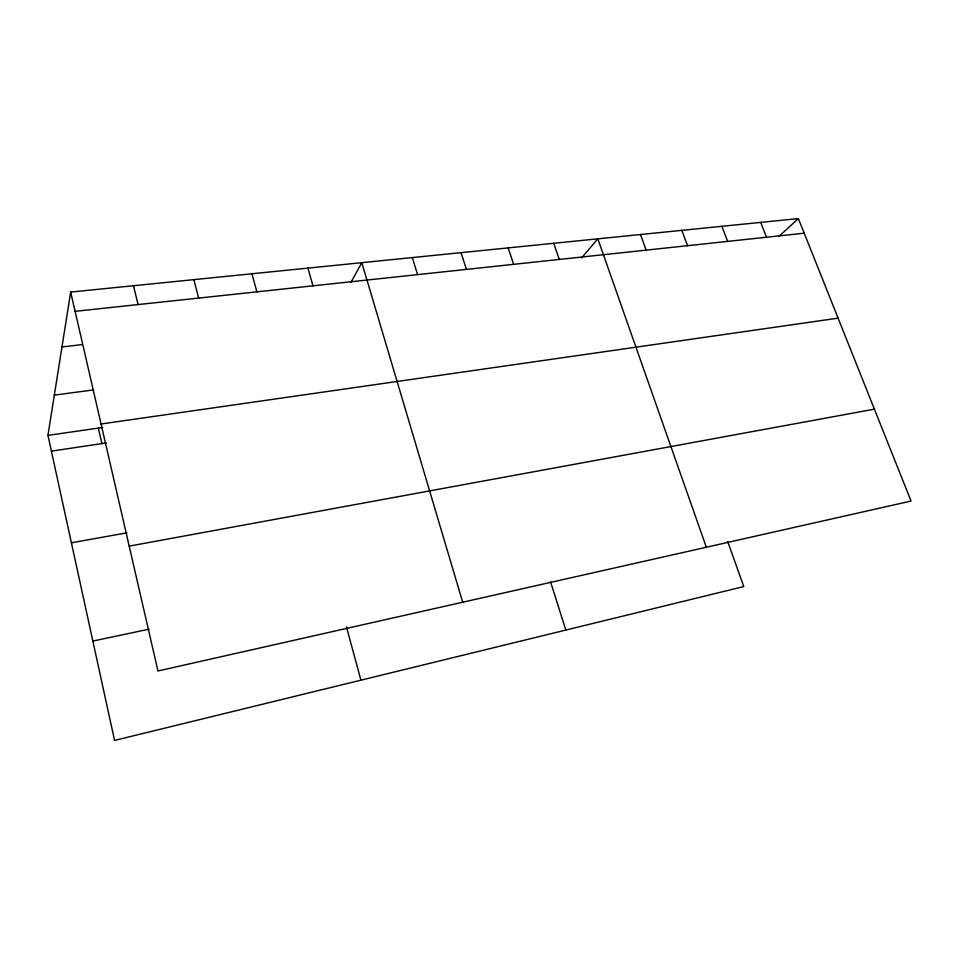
<?xml version="1.0" encoding="UTF-8"?>
<svg xmlns="http://www.w3.org/2000/svg" width="959" height="959" viewBox="0 0 959 959"><rect width="100%" height="100%" fill="white"/><g stroke="black" fill="none" stroke-linecap="round" stroke-linejoin="round"><path stroke-width="1.44" d="M727.701 541.535L743.764 586.56L114.553 740.42L47.95 435.386L70.678 292.075L798.391 218.58L911.05 501.054L157.959 670.976L70.678 292.075M351.066 282.078L361.819 262.67L462.694 602.216M581.538 257.947L597.829 238.827L706.339 547.253M779.044 236.31L798.391 218.58M92.855 641.068L149.029 629.176M129.189 546.127L874.392 409.157M71.398 542.794L126.948 532.82M51.39 451.15L106.233 442.938M47.95 435.386L102.793 427.45M101.067 423.998L838.106 318.148M54.339 395.108L93.682 389.893M61.975 346.954L82.306 344.557M75.114 311.327L804.217 233.193M760.727 222.38L766.517 237.233M721.887 226.3L727.641 241.404M681.837 230.352L687.543 245.696M640.504 234.523L646.15 250.131M553.739 243.286L559.265 259.445M508.174 247.89L513.616 264.336M461.051 252.649L466.422 269.395M550.586 581.957L565.822 630.063M412.298 257.575L417.573 274.634M307.911 268.112L312.958 285.842M251.965 273.759L256.88 291.848M346.463 626.958L360.92 680.183M193.862 279.632L198.633 298.093M133.481 285.734L138.084 304.578M98.357 428.098L101.906 443.585"/></g></svg>
